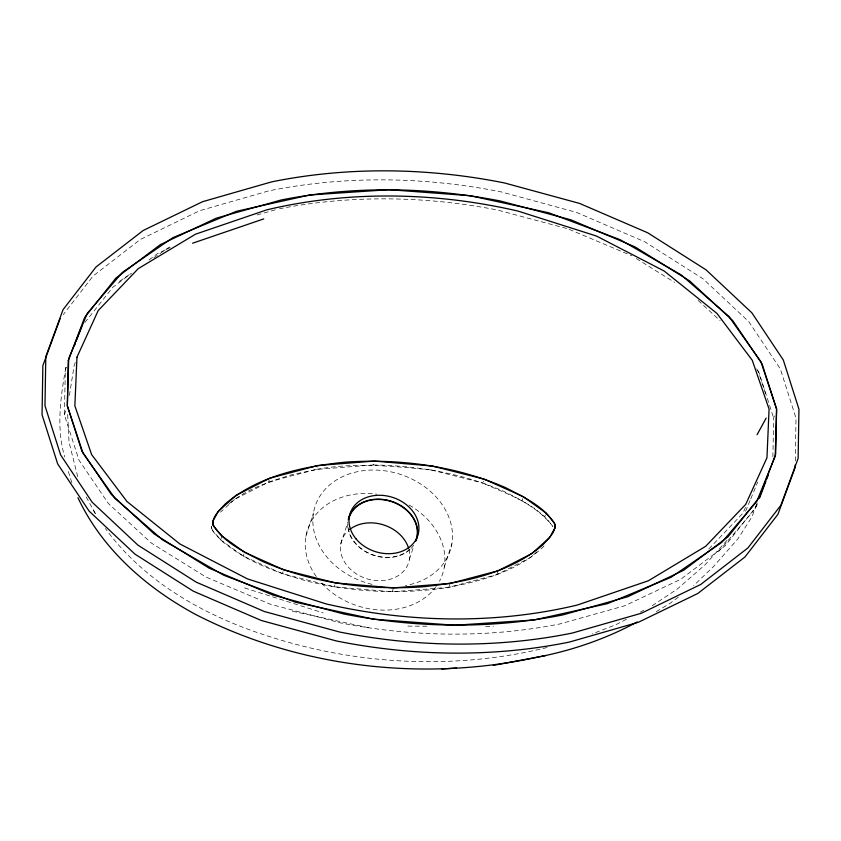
<?xml version="1.0" encoding="UTF-8"?>
<svg xmlns="http://www.w3.org/2000/svg" width="841" height="841" viewBox="0 0 841 841"><rect width="100%" height="100%" fill="white"/><g stroke="black" fill="none" stroke-linecap="round" stroke-linejoin="round"><path stroke-width="0.63" stroke-dasharray="4.21 3.15" d="M795.302 460.91L796.017 418.219L780.364 368.989L748.921 321.83L703.055 278.813L644.784 241.809L576.642 212.437L501.604 191.99A512.621 409.935 18 0 0 268.615 190.918L199.653 210.713L140.279 239.496L93.078 276.006L63.275 314.608M757.257 504.095L756.353 506.492L725.226 545.714L680.705 579.302L624.758 605.772L559.822 623.959A492.879 394.156 18 0 1 340.647 622.96L270.129 604.143L206.119 577.126L151.412 543.086L108.405 503.517L78.97 460.143L64.4 414.855L65.335 369.651L66.061 367.391M772.868 456.863L773.667 418.114L774.771 414.729M544.053 546.061C518.645 570.839 482.734 580.689 448.821 587.333C401.756 594.766 353.346 592.421 307.091 581.089C276.29 572.553 245.036 561.22 220.647 539.859C217.64 535.749 211.207 531.985 211.533 526.256M69.393 395.512L74.04 366.192L75.869 360.558M65.777 367.748C60.594 397.047 56.095 427.743 64.694 456.863M64.4 414.855L66.229 409.22M536.852 551.822L530.629 557.467L496.779 574.676L448.821 587.333L392.242 591.78L334.234 586.808L282.397 573.688L243.312 556.143L220.647 539.859L212.489 530.229L211.375 527.58L212.321 524.668M220.647 539.859L221.908 535.98M243.312 556.143L243.943 554.208M235.858 498.702L268.584 482.072L269.215 480.127M282.397 573.688L283.028 571.743M235.806 498.639C259.743 481.809 288.894 476.952 316.542 469.404L317.173 467.459M305.872 536.379L313.483 512.968M340.752 544.148L347.953 521.956M268.584 482.072L291.081 474.881L316.542 469.404L373.12 464.957L374.382 461.078M334.234 586.808L334.876 584.863M316.542 469.404C354.545 462.266 393.02 466.093 431.128 469.93L431.759 467.995M392.242 591.78L393.504 587.891M409.399 559.433L413.804 545.872M444.269 567.191L451.88 543.78M448.821 587.333L450.082 583.444M373.12 464.957C418.019 465.63 463.17 473.472 504.432 491.596C522.229 500.427 540.668 510.392 552.873 526.498C536.453 503.296 507.543 494.508 482.976 483.049L483.607 481.105M496.779 574.676L498.051 570.787M522.051 500.595L522.682 498.65M544.716 516.879L545.346 514.934M65.335 369.651L66.239 367.254M756.543 504.842L751.875 516.994L737.988 538.745L713.736 566.319L693.646 585.599M756.585 504.316L755.197 507.848L757.152 502.981M750.803 498.755L757.667 482.177M745.578 511.254L750.309 499.932M745.515 507.407L742.803 513.378L707.954 549.867M84.909 322.46L112.852 287.254L131.48 273.199M718.677 551.538L753.851 510.403M727.087 540.279L705.357 564.542L677.394 588.963L650.713 606.739M220.51 512.158L223.18 509.741M225.851 507.323L234.734 499.281L228.836 503.959M149.078 259.922L157.362 253.667L165.519 249.809M678.256 597.184L670.046 603.354L655.644 612.027M119.39 281.43L131.228 273.293M153.829 257.745L169.966 246.655M626.387 619.291L615.969 624.674L592.043 633.977M640.285 612.111L643.764 610.324M166.686 249.262L170.187 247.611M257.02 214.96L276.994 209.356M547.113 647.528C456.631 669.804 359.601 665.389 270.939 637.036C207.517 617.305 145.209 583.107 105.377 528.526M407.917 626.114L427.344 626.209M485.635 626.471L493.415 626.503M292.479 611.228L370.87 628.238M431.128 469.93L482.976 483.049M566.676 228.5L497.42 210.019A492.879 394.156 18 0 0 279.506 208.768M244.531 587.922L323.186 612.931M569.147 229.341L631.948 255.853M636.332 258.576L674.619 282.397M698.125 300.437L720.106 320.663M756.616 368.863L758.077 370.923L765.867 394.524L765.278 392.726M757.625 370.66L759.097 372.836L773.667 418.114M95.348 513.62L84.878 494.497M93.193 509.814L96.189 515.091M71.842 482.639L67.69 469.341M77.698 476.595L69.025 442.072L67.627 413.457M211.575 528.337L211.343 526.834L211.375 527.58M413.635 545.252A35.595 28.468 18 0 1 411.238 548.237M409.514 549.898A35.595 28.468 18 0 1 373.478 555.302A35.595 28.468 18 0 1 348.174 529.294M347.985 528.211A35.595 28.468 18 0 1 348.027 520.653M408.926 549.425A35.259 28.195 18 0 1 367.412 578.934A35.259 28.195 18 0 1 347.69 531.218M372.048 584.369A71.075 56.831 18 0 1 321.893 493.225A71.075 56.831 18 0 1 436.353 497.262A71.075 56.831 18 0 1 405.457 585.546M436.153 586.534A71.075 56.831 18 0 1 320.263 581.615M316.258 576.527A71.075 56.831 18 0 1 314.198 516.752A71.075 56.831 18 0 1 376.705 494.151M409.125 505.031A71.075 56.831 18 0 1 439.465 581.236M410.072 548.952A35.259 28.195 18 0 1 373.562 555.049A35.259 28.195 18 0 1 348.311 528.211"/><path stroke-width="1.26" d="M795.239 464.789L795.197 467.375L777.936 514.303L744.989 556.963L697.788 593.483L638.414 622.266L569.452 642.051A512.621 409.935 18 0 1 336.463 640.979L261.435 620.532L193.293 591.17L135.012 554.166L89.146 511.149L57.703 463.99L42.05 414.76L42.87 365.604L60.132 318.665M554.934 527.906L555.26 525.268L554.145 522.608L545.977 512.989L523.323 496.705L484.237 479.16L432.39 466.051L374.382 461.078L317.803 465.525L269.845 478.182L235.995 495.391L218.218 511.486L212.952 521.042L212.636 523.701L213.751 526.34L221.908 535.98L244.573 552.264L283.659 569.799L335.506 582.918L393.504 587.891L450.082 583.444L498.051 570.787L531.89 553.578L549.667 537.483L554.934 527.906L555.049 524.511C544.327 506.377 523.649 497.073 505.693 487.706C455.517 465.819 399.832 458.471 345.441 462.14C303.138 466.408 258.46 475.775 225.188 503.969C220.321 509.741 212.216 516.09 212.836 524.458C223.559 542.582 244.237 551.885 262.192 561.262C312.368 583.149 368.053 590.498 422.445 586.829C464.747 582.55 509.436 573.194 542.708 545C547.575 539.228 555.659 532.868 555.049 524.511M74.439 345.672L75.343 343.265M76.258 340.868L81.714 326.487M759.539 498.093L765.909 481.315M766.824 478.907L768.19 475.312M757.089 434.734L766.14 418.082M637.257 621.93C606.435 638.603 572.984 650.219 538.618 656.958C424.095 681.988 300.342 668.196 195.732 614.508C146.46 587.922 102.076 549.078 77.961 497.725M192.568 243.217L263.78 218.891M493.278 665.399L545.946 655.517M441.714 669.026L456.568 667.996M212.605 522.944L213.751 526.34M348.258 519.444A35.595 28.468 18 0 1 391.149 501.194A35.595 28.468 18 0 1 415.99 540.868M349.635 529.525A35.259 28.195 18 0 1 383.454 524.868A35.259 28.195 18 0 1 408.579 548.164M348.595 519.528A35.259 28.195 18 0 1 391.076 501.457A35.259 28.195 18 0 1 415.675 540.752M45.803 356.584L44.983 405.74L60.636 454.97L92.079 502.13L137.945 545.147L196.216 582.151L264.358 611.512L339.396 631.969A512.621 409.935 18 0 0 572.385 633.031L641.347 613.247L700.721 584.463L747.922 547.943L780.868 505.283L798.13 458.356L798.95 409.199L783.297 359.969L751.854 312.81L705.988 269.793L647.707 232.789L579.565 203.417L504.537 182.97A512.621 409.935 18 0 0 271.548 181.898L202.586 201.693L143.212 230.476L96.011 266.986L63.064 309.646L45.803 356.584M68.258 360.631L67.333 405.835L81.903 451.123L111.338 494.497L154.345 534.067L209.052 568.106L273.062 595.123L343.58 613.941A492.879 394.156 18 0 0 562.755 614.939L627.691 596.753L683.638 570.282L728.148 536.705L759.286 497.473L775.665 454.308L776.6 409.094L762.03 363.817L732.595 320.442L689.588 280.873L634.881 246.834L570.871 219.816L500.353 200.999A492.879 394.156 18 0 0 281.178 199.99L216.242 218.187L160.295 244.657L115.774 278.234L84.647 317.467L68.258 360.631M68.71 358.729L67.333 405.835L82.923 453.026L115.028 498.44L162.66 539.954L223.79 575.255L295.412 602.219L373.803 619.228L454.792 625.262L534.077 619.964L607.444 603.649L671.034 577.304L721.61 542.529L756.774 501.383L775.223 456.211L776.6 409.094L761 361.903L728.905 316.5L681.273 274.975L620.143 239.685L548.521 212.72L470.13 195.711L389.131 189.677L309.845 194.975L236.489 211.291L172.889 237.635L122.323 272.41L87.149 313.546L68.71 358.729M76.962 357.173L74.86 405.877L91.658 454.655L126.98 501.52L179.774 543.906L247.464 578.902L326.108 603.912A479.948 383.811 18 0 0 577.22 605.068L648.432 580.742L705.652 546.324L745.725 504.358L766.96 457.756L769.073 409.062L752.264 360.274L716.942 313.42L664.159 271.023L596.469 236.037L517.814 211.028A479.948 383.811 18 0 0 266.713 209.872L195.501 234.197L138.281 268.615L98.197 310.581L76.962 357.173M356.1 538.955A35.595 28.468 18 0 0 416.2 539.228A35.595 28.468 18 0 0 379.543 495.265A35.595 28.468 18 0 0 356.1 538.955"/></g></svg>
